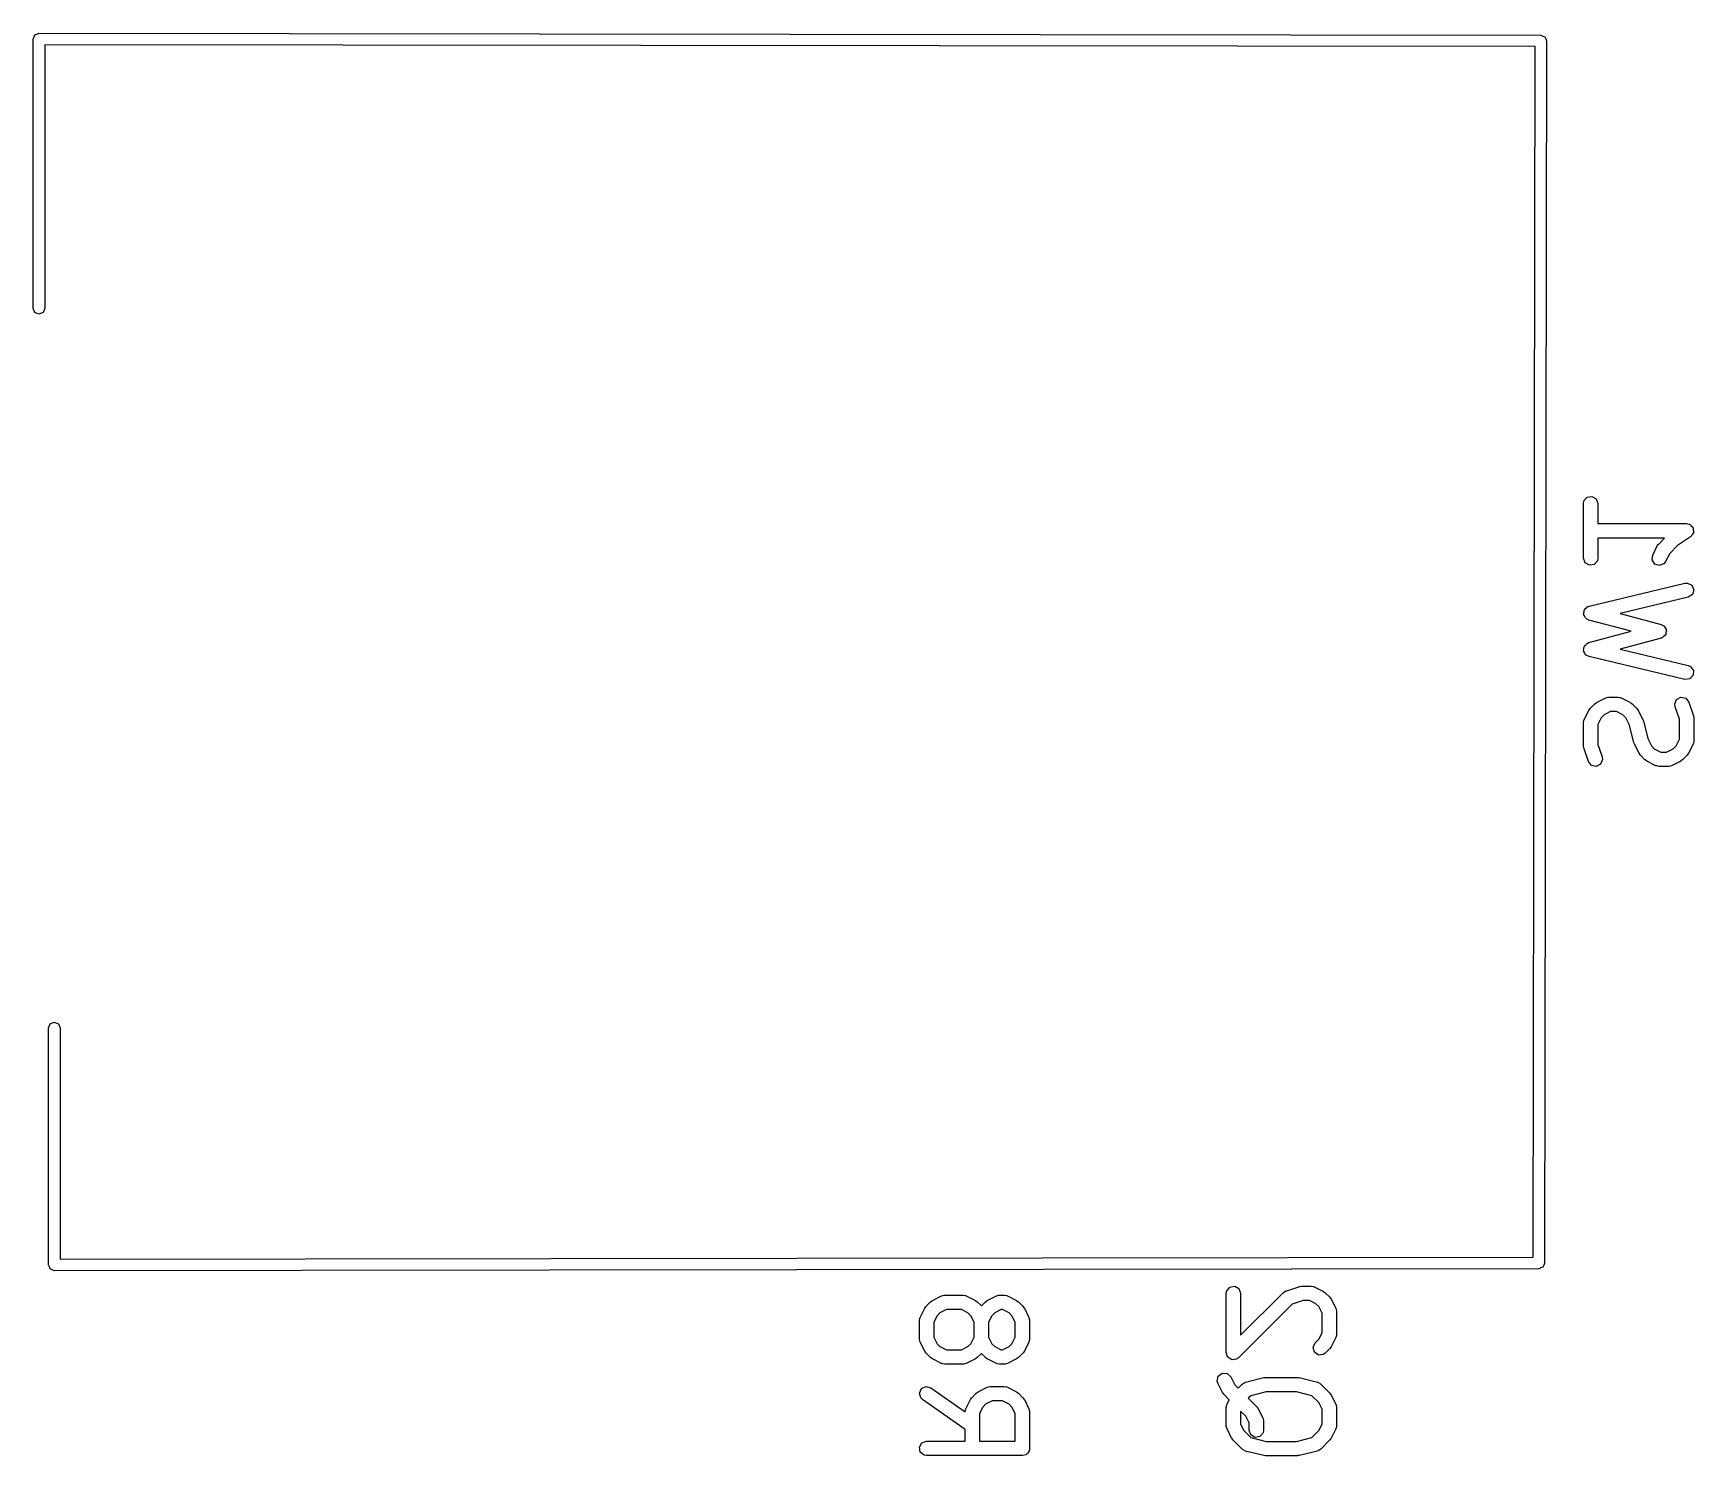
# Model space of a CAD drawing. Extents: x 4.56 to 9.29, y -6.2 to -0.8.
# Drawn here: x 5.032 to 5.714, y -4.195 to -3.611 of the extents above; entities that cross this region are included whole.
import ezdxf

# ---------------------------------------------------------------- set-up
doc = ezdxf.new("R2010")
doc.units = 0
doc.header["$MEASUREMENT"] = 0
doc.layers.add('BLACK', color=7, linetype='CONTINUOUS')

msp = doc.modelspace()

# ---------------------------------------------------------------- linework, layer by layer
at = {"layer": 'BLACK', "linetype": 'CONTINUOUS'}
for p, q in [((5.03189, -3.61358), (5.03224, -3.61274)), ((5.03224, -3.61274), (5.03258, -3.61191)), ((5.03258, -3.61191), (5.03342, -3.61157)), ((5.03258, -3.61191), (5.03258, -3.61191)), ((5.03258, -3.61191), (5.03258, -3.61191)), ((5.03342, -3.61157), (5.03425, -3.61122)), ((5.03425, -3.61122), (5.03425, -3.61122)), ((5.03425, -3.61122), (5.03425, -3.61122)), ((5.03425, -3.61122), (5.65079, -3.61201)), ((5.65079, -3.61201), (5.65079, -3.61201)), ((5.65079, -3.61201), (5.65079, -3.61201)), ((5.65079, -3.61201), (5.65165, -3.61237)), ((5.65165, -3.61237), (5.65246, -3.6127)), ((5.65246, -3.6127), (5.65246, -3.6127)), ((5.65246, -3.6127), (5.65246, -3.6127)), ((5.65246, -3.6127), (5.65282, -3.61358)), ((5.03189, -3.72421), (5.03189, -3.61358)), ((5.03189, -3.61358), (5.03189, -3.61358)), ((5.03189, -3.61358), (5.03189, -3.61358)), ((5.64842, -3.61673), (5.03661, -3.61595)), ((5.03661, -3.61595), (5.03661, -3.72421)), ((5.64764, -4.11359), (5.64842, -3.61673)), ((5.65315, -3.61437), (5.65236, -4.11595)), ((5.65282, -3.61358), (5.65315, -3.61437)), ((5.65315, -3.61437), (5.65315, -3.61437)), ((5.65315, -3.61437), (5.65315, -3.61437)), ((5.03258, -3.72588), (5.03189, -3.72421)), ((5.03425, -3.72657), (5.03258, -3.72588)), ((5.03592, -3.72588), (5.03425, -3.72657)), ((5.03661, -3.72421), (5.03592, -3.72588)), ((5.66831, -3.8042), (5.66849, -3.80319)), ((5.66849, -3.80319), (5.66979, -3.80164)), ((5.66979, -3.80164), (5.67178, -3.80129)), ((5.67178, -3.80129), (5.67353, -3.8023)), ((5.67353, -3.8023), (5.67422, -3.8042)), ((5.66831, -3.8267), (5.66831, -3.8042)), ((5.67422, -3.8042), (5.67422, -3.8125)), ((5.67422, -3.8125), (5.71064, -3.8125)), ((5.71064, -3.8125), (5.71165, -3.81267)), ((5.71165, -3.81267), (5.71178, -3.81278)), ((5.71178, -3.81278), (5.71195, -3.8128)), ((5.71195, -3.8128), (5.71254, -3.81342)), ((5.71296, -3.81697), (5.71253, -3.81771)), ((5.71254, -3.81342), (5.71319, -3.81397)), ((5.71347, -3.81628), (5.71296, -3.81697)), ((5.71319, -3.81397), (5.71322, -3.81414)), ((5.71322, -3.81414), (5.71334, -3.81426)), ((5.71334, -3.81426), (5.7134, -3.81512)), ((5.7134, -3.81512), (5.71354, -3.81596)), ((5.71354, -3.81596), (5.71346, -3.81611)), ((5.71346, -3.81611), (5.71347, -3.81628)), ((5.70163, -3.8184), (5.67422, -3.8184)), ((5.67422, -3.8184), (5.67422, -3.8267)), ((5.69675, -3.82538), (5.69862, -3.82163)), ((5.69862, -3.82163), (5.69915, -3.82092)), ((5.69915, -3.82092), (5.69918, -3.82086)), ((5.69918, -3.82086), (5.70163, -3.8184)), ((5.70689, -3.82149), (5.70369, -3.8247)), ((5.71227, -3.8179), (5.70689, -3.82149)), ((5.71238, -3.81777), (5.71227, -3.8179)), ((5.71253, -3.81771), (5.71238, -3.81777)), ((5.66901, -3.82859), (5.66831, -3.8267)), ((5.67075, -3.8296), (5.66901, -3.82859)), ((5.67274, -3.82925), (5.67075, -3.8296)), ((5.67404, -3.82771), (5.67274, -3.82925)), ((5.67422, -3.8267), (5.67404, -3.82771)), ((5.69652, -3.82738), (5.69675, -3.82538)), ((5.69763, -3.82907), (5.69652, -3.82738)), ((5.69957, -3.82964), (5.69763, -3.82907)), ((5.70142, -3.82884), (5.69957, -3.82964)), ((5.70203, -3.82802), (5.70142, -3.82884)), ((5.70369, -3.8247), (5.70203, -3.82802)), ((5.67058, -3.84632), (5.70995, -3.83695)), ((5.70995, -3.83695), (5.71098, -3.83689)), ((5.71098, -3.83689), (5.71278, -3.83779)), ((5.71278, -3.83779), (5.71358, -3.83965)), ((5.71132, -3.84269), (5.68333, -3.84936)), ((5.71301, -3.84158), (5.71132, -3.84269)), ((5.71358, -3.83965), (5.71301, -3.84158)), ((5.66832, -3.84937), (5.66853, -3.84867)), ((5.66844, -3.84965), (5.66832, -3.84937)), ((5.66842, -3.84996), (5.66844, -3.84965)), ((5.66883, -3.85056), (5.66842, -3.84996)), ((5.66853, -3.84867), (5.66859, -3.84795)), ((5.66859, -3.84795), (5.66881, -3.84773)), ((5.66881, -3.84773), (5.6689, -3.84743)), ((5.66912, -3.85122), (5.66883, -3.85056)), ((5.6689, -3.84743), (5.6695, -3.84703)), ((5.6694, -3.85136), (5.66912, -3.85122)), ((5.66958, -3.85161), (5.6694, -3.85136)), ((5.6695, -3.84703), (5.67002, -3.84652)), ((5.67002, -3.84652), (5.67032, -3.84649)), ((5.67032, -3.84649), (5.67058, -3.84632)), ((5.68333, -3.84936), (5.70015, -3.85384)), ((5.67051, -3.85205), (5.66958, -3.85161)), ((5.68793, -3.85669), (5.67051, -3.85205)), ((5.67051, -3.86134), (5.68793, -3.85669)), ((5.70015, -3.85384), (5.70108, -3.85427)), ((5.70108, -3.85427), (5.70123, -3.85449)), ((5.70181, -3.85839), (5.70118, -3.85883)), ((5.70123, -3.85449), (5.70148, -3.85461)), ((5.70148, -3.85461), (5.7018, -3.8553)), ((5.7018, -3.8553), (5.70224, -3.85593)), ((5.70188, -3.85813), (5.70181, -3.85839)), ((5.70207, -3.85794), (5.70188, -3.85813)), ((5.70213, -3.85718), (5.70207, -3.85794)), ((5.70233, -3.85644), (5.70213, -3.85718)), ((5.70224, -3.85593), (5.70222, -3.85619)), ((5.70222, -3.85619), (5.70233, -3.85644)), ((5.66833, -3.86445), (5.66851, -3.86374)), ((5.66846, -3.86473), (5.66833, -3.86445)), ((5.66844, -3.86504), (5.66846, -3.86473)), ((5.66887, -3.86562), (5.66844, -3.86504)), ((5.66851, -3.86374), (5.66856, -3.86302)), ((5.66856, -3.86302), (5.66877, -3.86279)), ((5.66877, -3.86279), (5.66885, -3.8625)), ((5.66885, -3.8625), (5.66945, -3.86208)), ((5.66945, -3.86208), (5.66994, -3.86155)), ((5.66994, -3.86155), (5.67025, -3.86152)), ((5.67025, -3.86152), (5.67051, -3.86134)), ((5.70015, -3.85955), (5.68333, -3.86403)), ((5.68333, -3.86403), (5.71132, -3.87069)), ((5.70037, -3.85939), (5.70015, -3.85955)), ((5.70064, -3.85937), (5.70037, -3.85939)), ((5.70118, -3.85883), (5.70064, -3.85937)), ((5.66918, -3.86628), (5.66887, -3.86562)), ((5.66946, -3.86641), (5.66918, -3.86628)), ((5.66964, -3.86666), (5.66946, -3.86641)), ((5.67058, -3.86706), (5.66964, -3.86666)), ((5.70995, -3.87644), (5.67058, -3.86706)), ((5.71132, -3.87069), (5.71226, -3.8711)), ((5.71226, -3.8711), (5.71347, -3.87272)), ((5.71196, -3.87621), (5.70995, -3.87644)), ((5.71335, -3.87474), (5.71196, -3.87621)), ((5.71347, -3.87272), (5.71335, -3.87474)), ((5.6737, -3.88592), (5.67745, -3.88405)), ((5.67745, -3.88405), (5.67843, -3.88376)), ((5.67843, -3.88376), (5.6786, -3.8838)), ((5.6786, -3.8838), (5.67877, -3.88374)), ((5.67877, -3.88374), (5.68252, -3.88374)), ((5.68252, -3.88374), (5.68353, -3.88391)), ((5.68353, -3.88391), (5.68366, -3.88403)), ((5.68366, -3.88403), (5.68384, -3.88405)), ((5.68384, -3.88405), (5.68759, -3.88592)), ((5.70581, -3.88661), (5.70655, -3.88473)), ((5.70655, -3.88473), (5.70833, -3.88377)), ((5.70833, -3.88377), (5.71031, -3.88417)), ((5.71031, -3.88417), (5.71156, -3.88576)), ((5.66863, -3.89287), (5.6705, -3.88912)), ((5.6705, -3.88912), (5.67103, -3.88841)), ((5.67103, -3.88841), (5.67105, -3.88835)), ((5.67105, -3.88835), (5.67293, -3.88648)), ((5.67293, -3.88648), (5.67365, -3.88597)), ((5.67365, -3.88597), (5.6737, -3.88592)), ((5.67557, -3.89219), (5.67422, -3.89489)), ((5.67677, -3.89099), (5.67557, -3.89219)), ((5.67946, -3.88964), (5.67677, -3.89099)), ((5.68182, -3.88964), (5.67946, -3.88964)), ((5.68452, -3.89099), (5.68182, -3.88964)), ((5.68571, -3.89219), (5.68452, -3.89099)), ((5.68723, -3.89522), (5.68571, -3.89219)), ((5.68759, -3.88592), (5.68829, -3.88645)), ((5.68829, -3.88645), (5.68835, -3.88648)), ((5.68835, -3.88648), (5.69023, -3.88835)), ((5.69023, -3.88835), (5.69073, -3.88907)), ((5.69073, -3.88907), (5.69078, -3.88912)), ((5.69078, -3.88912), (5.69266, -3.89287)), ((5.70596, -3.88762), (5.70581, -3.88661)), ((5.70768, -3.89279), (5.70596, -3.88762)), ((5.71156, -3.88576), (5.71344, -3.89138)), ((5.71344, -3.89138), (5.71357, -3.89225)), ((5.71357, -3.89225), (5.71359, -3.89231)), ((5.71359, -3.89231), (5.71359, -3.90169)), ((5.66831, -3.89419), (5.66849, -3.89318)), ((5.66831, -3.90356), (5.66831, -3.89419)), ((5.66849, -3.89318), (5.66861, -3.89304)), ((5.66861, -3.89304), (5.66863, -3.89287)), ((5.67422, -3.89489), (5.67422, -3.90308)), ((5.68902, -3.9024), (5.68723, -3.89522)), ((5.69266, -3.89287), (5.6928, -3.89336)), ((5.6928, -3.89336), (5.69288, -3.89347)), ((5.69288, -3.89347), (5.69468, -3.90066)), ((5.70768, -3.90099), (5.70768, -3.89279)), ((5.66834, -3.90362), (5.66831, -3.90356)), ((5.66847, -3.9045), (5.66834, -3.90362)), ((5.67034, -3.91012), (5.66847, -3.9045)), ((5.67422, -3.90308), (5.67594, -3.90825)), ((5.6891, -3.90252), (5.68902, -3.9024)), ((5.68925, -3.90301), (5.6891, -3.90252)), ((5.69112, -3.90676), (5.68925, -3.90301)), ((5.69468, -3.90066), (5.69619, -3.90369)), ((5.69619, -3.90369), (5.69739, -3.90488)), ((5.69739, -3.90488), (5.70009, -3.90623)), ((5.70244, -3.90623), (5.70514, -3.90488)), ((5.70514, -3.90488), (5.70634, -3.90369)), ((5.70634, -3.90369), (5.70768, -3.90099)), ((5.71328, -3.90301), (5.7114, -3.90676)), ((5.7133, -3.90283), (5.71328, -3.90301)), ((5.71341, -3.9027), (5.7133, -3.90283)), ((5.71359, -3.90169), (5.71341, -3.9027)), ((5.6716, -3.9117), (5.67034, -3.91012)), ((5.67357, -3.91211), (5.6716, -3.9117)), ((5.67535, -3.91115), (5.67357, -3.91211)), ((5.67609, -3.90927), (5.67535, -3.91115)), ((5.67594, -3.90825), (5.67609, -3.90927)), ((5.69117, -3.9068), (5.69112, -3.90676)), ((5.69168, -3.90752), (5.69117, -3.9068)), ((5.69355, -3.9094), (5.69168, -3.90752)), ((5.69361, -3.90943), (5.69355, -3.9094)), ((5.69432, -3.90995), (5.69361, -3.90943)), ((5.69807, -3.91183), (5.69432, -3.90995)), ((5.69824, -3.91185), (5.69807, -3.91183)), ((5.69838, -3.91196), (5.69824, -3.91185)), ((5.69939, -3.91214), (5.69838, -3.91196)), ((5.70314, -3.91214), (5.69939, -3.91214)), ((5.70009, -3.90623), (5.70244, -3.90623)), ((5.7033, -3.91208), (5.70314, -3.91214)), ((5.70348, -3.91212), (5.7033, -3.91208)), ((5.70446, -3.91183), (5.70348, -3.91212)), ((5.70821, -3.90995), (5.70446, -3.91183)), ((5.70825, -3.90991), (5.70821, -3.90995)), ((5.70898, -3.9094), (5.70825, -3.90991)), ((5.71085, -3.90752), (5.70898, -3.9094)), ((5.71088, -3.90747), (5.71085, -3.90752)), ((5.7114, -3.90676), (5.71088, -3.90747)), ((5.03819, -4.01949), (5.03888, -4.01782)), ((5.03819, -4.11673), (5.03819, -4.01949)), ((5.03888, -4.01782), (5.04055, -4.01713)), ((5.04055, -4.01713), (5.04222, -4.01782)), ((5.04222, -4.01782), (5.04291, -4.01949)), ((5.04291, -4.01949), (5.04291, -4.11437)), ((5.03819, -4.11674), (5.03819, -4.11673)), ((5.03819, -4.11673), (5.03819, -4.11673)), ((5.03854, -4.11757), (5.03819, -4.11674)), ((5.04291, -4.11437), (5.64764, -4.11359)), ((5.65202, -4.11678), (5.65167, -4.11761)), ((5.65236, -4.11595), (5.65202, -4.11678)), ((5.03888, -4.1184), (5.03854, -4.11757)), ((5.03972, -4.11875), (5.03888, -4.1184)), ((5.03888, -4.1184), (5.03888, -4.1184)), ((5.03888, -4.1184), (5.03888, -4.1184)), ((5.04055, -4.11909), (5.03972, -4.11875)), ((5.65, -4.11831), (5.04055, -4.11909)), ((5.04055, -4.11909), (5.04055, -4.11909)), ((5.04055, -4.11909), (5.04055, -4.11909)), ((5.65083, -4.11796), (5.65, -4.11831)), ((5.65167, -4.11762), (5.65083, -4.11796)), ((5.65167, -4.11761), (5.65167, -4.11761)), ((5.65167, -4.11761), (5.65167, -4.11762)), ((5.40106, -4.13129), (5.40481, -4.12942)), ((5.40481, -4.12942), (5.40579, -4.12913)), ((5.40579, -4.12913), (5.40596, -4.12917)), ((5.40596, -4.12917), (5.40613, -4.12911)), ((5.40613, -4.12911), (5.41363, -4.12911)), ((5.41363, -4.12911), (5.41464, -4.12928)), ((5.41464, -4.12928), (5.41477, -4.1294)), ((5.41477, -4.1294), (5.41495, -4.12942)), ((5.41495, -4.12942), (5.4187, -4.13129)), ((5.42356, -4.13129), (5.4273, -4.12942)), ((5.4273, -4.12942), (5.42829, -4.12913)), ((5.42829, -4.12913), (5.42846, -4.12917)), ((5.42846, -4.12917), (5.42863, -4.12911)), ((5.42863, -4.12911), (5.4305, -4.12911)), ((5.4305, -4.12911), (5.43151, -4.12928)), ((5.43151, -4.12928), (5.43165, -4.1294)), ((5.43165, -4.1294), (5.43182, -4.12942)), ((5.43182, -4.12942), (5.43557, -4.13129)), ((5.52166, -4.12837), (5.52184, -4.12736)), ((5.52166, -4.15274), (5.52166, -4.12837)), ((5.52184, -4.12736), (5.52314, -4.12581)), ((5.52314, -4.12581), (5.52513, -4.12546)), ((5.52513, -4.12546), (5.52688, -4.12647)), ((5.52688, -4.12647), (5.52757, -4.12837)), ((5.52757, -4.14561), (5.54502, -4.12815)), ((5.52757, -4.12837), (5.52757, -4.14561)), ((5.54502, -4.12815), (5.54586, -4.12756)), ((5.54586, -4.12756), (5.54604, -4.12755)), ((5.54604, -4.12755), (5.54618, -4.12744)), ((5.54618, -4.12744), (5.5518, -4.12556)), ((5.5518, -4.12556), (5.55267, -4.12543)), ((5.55267, -4.12543), (5.55273, -4.12541)), ((5.55273, -4.12541), (5.55648, -4.12541)), ((5.55648, -4.12541), (5.55749, -4.12559)), ((5.55749, -4.12559), (5.55763, -4.1257)), ((5.55763, -4.1257), (5.5578, -4.12572)), ((5.5578, -4.12572), (5.56155, -4.1276)), ((5.56155, -4.1276), (5.56226, -4.12812)), ((5.56226, -4.12812), (5.56232, -4.12815)), ((5.56232, -4.12815), (5.5642, -4.13003)), ((5.5642, -4.13003), (5.5647, -4.13075)), ((5.5647, -4.13075), (5.56475, -4.13079)), ((5.56475, -4.13079), (5.56662, -4.13454)), ((5.39599, -4.13824), (5.39786, -4.13449)), ((5.39786, -4.13449), (5.39839, -4.13378)), ((5.39839, -4.13378), (5.39842, -4.13372)), ((5.39842, -4.13372), (5.40029, -4.13185)), ((5.40029, -4.13185), (5.40101, -4.13134)), ((5.40101, -4.13134), (5.40106, -4.13129)), ((5.40293, -4.13756), (5.40158, -4.14025)), ((5.40413, -4.13636), (5.40293, -4.13756)), ((5.40683, -4.13501), (5.40413, -4.13636)), ((5.41293, -4.13501), (5.40683, -4.13501)), ((5.41563, -4.13636), (5.41293, -4.13501)), ((5.41682, -4.13756), (5.41563, -4.13636)), ((5.41817, -4.14025), (5.41682, -4.13756)), ((5.4187, -4.13129), (5.41941, -4.13182)), ((5.41941, -4.13182), (5.41946, -4.13185)), ((5.41946, -4.13185), (5.42113, -4.13351)), ((5.42113, -4.13351), (5.42279, -4.13185)), ((5.42279, -4.13185), (5.42351, -4.13134)), ((5.42351, -4.13134), (5.42356, -4.13129)), ((5.42543, -4.13756), (5.42408, -4.14025)), ((5.42662, -4.13636), (5.42543, -4.13756)), ((5.42932, -4.13501), (5.42662, -4.13636)), ((5.4298, -4.13501), (5.42932, -4.13501)), ((5.4325, -4.13636), (5.4298, -4.13501)), ((5.4337, -4.13756), (5.4325, -4.13636)), ((5.43505, -4.14025), (5.4337, -4.13756)), ((5.43557, -4.13129), (5.43628, -4.13182)), ((5.43628, -4.13182), (5.43634, -4.13185)), ((5.43634, -4.13185), (5.43821, -4.13372)), ((5.43821, -4.13372), (5.43872, -4.13444)), ((5.43872, -4.13444), (5.43877, -4.13449)), ((5.43877, -4.13449), (5.44064, -4.13824)), ((5.54871, -4.13282), (5.5267, -4.15483)), ((5.55321, -4.13132), (5.54871, -4.13282)), ((5.55579, -4.13132), (5.55321, -4.13132)), ((5.55848, -4.13267), (5.55579, -4.13132)), ((5.55968, -4.13386), (5.55848, -4.13267)), ((5.56103, -4.13656), (5.55968, -4.13386)), ((5.56103, -4.14454), (5.56103, -4.13656)), ((5.56662, -4.13454), (5.56692, -4.13553)), ((5.56692, -4.13553), (5.56688, -4.1357)), ((5.56688, -4.1357), (5.56694, -4.13586)), ((5.56694, -4.13586), (5.56694, -4.14524)), ((5.39568, -4.13956), (5.39585, -4.13855)), ((5.39568, -4.14706), (5.39568, -4.13956)), ((5.39585, -4.13855), (5.39597, -4.13841)), ((5.39597, -4.13841), (5.39599, -4.13824)), ((5.40158, -4.14025), (5.40158, -4.14636)), ((5.41817, -4.14636), (5.41817, -4.14025)), ((5.42408, -4.14025), (5.42408, -4.14636)), ((5.43505, -4.14636), (5.43505, -4.14025)), ((5.44064, -4.13824), (5.44093, -4.13922)), ((5.44093, -4.13922), (5.44089, -4.13939)), ((5.44089, -4.13939), (5.44095, -4.13956)), ((5.44095, -4.13956), (5.44095, -4.14706)), ((5.55968, -4.14724), (5.56103, -4.14454)), ((5.39574, -4.14722), (5.39568, -4.14706)), ((5.3957, -4.14739), (5.39574, -4.14722)), ((5.39599, -4.14838), (5.3957, -4.14739)), ((5.39786, -4.15213), (5.39599, -4.14838)), ((5.40158, -4.14636), (5.40293, -4.14906)), ((5.40293, -4.14906), (5.40413, -4.15025)), ((5.40413, -4.15025), (5.40683, -4.1516)), ((5.41293, -4.1516), (5.41563, -4.15025)), ((5.41563, -4.15025), (5.41682, -4.14906)), ((5.41682, -4.14906), (5.41817, -4.14636)), ((5.42408, -4.14636), (5.42543, -4.14906)), ((5.42543, -4.14906), (5.42662, -4.15025)), ((5.42662, -4.15025), (5.42932, -4.1516)), ((5.4298, -4.1516), (5.4325, -4.15025)), ((5.4325, -4.15025), (5.4337, -4.14906)), ((5.4337, -4.14906), (5.43505, -4.14636)), ((5.44064, -4.14838), (5.43877, -4.15213)), ((5.44066, -4.1482), (5.44064, -4.14838)), ((5.44077, -4.14807), (5.44066, -4.1482)), ((5.44095, -4.14706), (5.44077, -4.14807)), ((5.55729, -4.15061), (5.55815, -4.14877)), ((5.55782, -4.15256), (5.55729, -4.15061)), ((5.55815, -4.14877), (5.55968, -4.14724)), ((5.5642, -4.15108), (5.56232, -4.15295)), ((5.56422, -4.15102), (5.5642, -4.15108)), ((5.56475, -4.15031), (5.56422, -4.15102)), ((5.56662, -4.14656), (5.56475, -4.15031)), ((5.56664, -4.14638), (5.56662, -4.14656)), ((5.56676, -4.14625), (5.56664, -4.14638)), ((5.56694, -4.14524), (5.56676, -4.14625)), ((5.39791, -4.15217), (5.39786, -4.15213)), ((5.39842, -4.15289), (5.39791, -4.15217)), ((5.40029, -4.15477), (5.39842, -4.15289)), ((5.40035, -4.1548), (5.40029, -4.15477)), ((5.40106, -4.15532), (5.40035, -4.1548)), ((5.40481, -4.1572), (5.40106, -4.15532)), ((5.40498, -4.15722), (5.40481, -4.1572)), ((5.40512, -4.15733), (5.40498, -4.15722)), ((5.40613, -4.15751), (5.40512, -4.15733)), ((5.41363, -4.15751), (5.40613, -4.15751)), ((5.40683, -4.1516), (5.41293, -4.1516)), ((5.41379, -4.15745), (5.41363, -4.15751)), ((5.41396, -4.15749), (5.41379, -4.15745)), ((5.41495, -4.1572), (5.41396, -4.15749)), ((5.4187, -4.15532), (5.41495, -4.1572)), ((5.41874, -4.15528), (5.4187, -4.15532)), ((5.41946, -4.15477), (5.41874, -4.15528)), ((5.42113, -4.15311), (5.41946, -4.15477)), ((5.42279, -4.15477), (5.42113, -4.15311)), ((5.42285, -4.1548), (5.42279, -4.15477)), ((5.42356, -4.15532), (5.42285, -4.1548)), ((5.4273, -4.1572), (5.42356, -4.15532)), ((5.42748, -4.15722), (5.4273, -4.1572)), ((5.42762, -4.15733), (5.42748, -4.15722)), ((5.42863, -4.15751), (5.42762, -4.15733)), ((5.4305, -4.15751), (5.42863, -4.15751)), ((5.42932, -4.1516), (5.4298, -4.1516)), ((5.43067, -4.15745), (5.4305, -4.15751)), ((5.43084, -4.15749), (5.43067, -4.15745)), ((5.43182, -4.1572), (5.43084, -4.15749)), ((5.43557, -4.15532), (5.43182, -4.1572)), ((5.43561, -4.15528), (5.43557, -4.15532)), ((5.43634, -4.15477), (5.43561, -4.15528)), ((5.43821, -4.15289), (5.43634, -4.15477)), ((5.43824, -4.15284), (5.43821, -4.15289)), ((5.43877, -4.15213), (5.43824, -4.15284)), ((5.52196, -4.15357), (5.52166, -4.15274)), ((5.52219, -4.15443), (5.52196, -4.15357)), ((5.52231, -4.15451), (5.52219, -4.15443)), ((5.52235, -4.15464), (5.52231, -4.15451)), ((5.52312, -4.15508), (5.52235, -4.15464)), ((5.52385, -4.15559), (5.52312, -4.15508)), ((5.52398, -4.15558), (5.52385, -4.15559)), ((5.5241, -4.15565), (5.52398, -4.15558)), ((5.52498, -4.15549), (5.5241, -4.15565)), ((5.52586, -4.15541), (5.52498, -4.15549)), ((5.52601, -4.15531), (5.52586, -4.15541)), ((5.52609, -4.15529), (5.52601, -4.15531)), ((5.52617, -4.15519), (5.52609, -4.15529)), ((5.5267, -4.15483), (5.52617, -4.15519)), ((5.55947, -4.15371), (5.55782, -4.15256)), ((5.56148, -4.15354), (5.55947, -4.15371)), ((5.56232, -4.15295), (5.56148, -4.15354)), ((5.51793, -4.16432), (5.5184, -4.16236)), ((5.51822, -4.16531), (5.51793, -4.16432)), ((5.5184, -4.16236), (5.52002, -4.16116)), ((5.52002, -4.16116), (5.52204, -4.16128)), ((5.52204, -4.16128), (5.5235, -4.16267)), ((5.5235, -4.16267), (5.52517, -4.16599)), ((5.52815, -4.16565), (5.52899, -4.16506)), ((5.52899, -4.16506), (5.52928, -4.16503)), ((5.52928, -4.16503), (5.52952, -4.16487)), ((5.52952, -4.16487), (5.53702, -4.163)), ((5.53702, -4.163), (5.53761, -4.16295)), ((5.53761, -4.16295), (5.53774, -4.16291)), ((5.53774, -4.16291), (5.55086, -4.16291)), ((5.55086, -4.16291), (5.55144, -4.16301)), ((5.55144, -4.16301), (5.55158, -4.163)), ((5.55158, -4.163), (5.55908, -4.16487)), ((5.55908, -4.16487), (5.56001, -4.16529)), ((5.39569, -4.1693), (5.39654, -4.16747)), ((5.39621, -4.17125), (5.39569, -4.1693)), ((5.39694, -4.17197), (5.39621, -4.17125)), ((5.39654, -4.16747), (5.39837, -4.16661)), ((5.41442, -4.18421), (5.39694, -4.17197)), ((5.39837, -4.16661), (5.40032, -4.16713)), ((5.40032, -4.16713), (5.41443, -4.17701)), ((5.41474, -4.17573), (5.41661, -4.17198)), ((5.41661, -4.17198), (5.41714, -4.17127)), ((5.41714, -4.17127), (5.41716, -4.17122)), ((5.41716, -4.17122), (5.41904, -4.16934)), ((5.41904, -4.16934), (5.41976, -4.16883)), ((5.41976, -4.16883), (5.41981, -4.16879)), ((5.41981, -4.16879), (5.42356, -4.16691)), ((5.42356, -4.16691), (5.42454, -4.16662)), ((5.42454, -4.16662), (5.42471, -4.16666)), ((5.42471, -4.16666), (5.42488, -4.1666)), ((5.42488, -4.1666), (5.4305, -4.1666)), ((5.4305, -4.1666), (5.43151, -4.16678)), ((5.43151, -4.16678), (5.43165, -4.16689)), ((5.43165, -4.16689), (5.43182, -4.16691)), ((5.43182, -4.16691), (5.43557, -4.16879)), ((5.43557, -4.16879), (5.43628, -4.16931)), ((5.43628, -4.16931), (5.43634, -4.16934)), ((5.43634, -4.16934), (5.43821, -4.17122)), ((5.43821, -4.17122), (5.43872, -4.17194)), ((5.43872, -4.17194), (5.43877, -4.17198)), ((5.43877, -4.17198), (5.44064, -4.17573)), ((5.5201, -4.16906), (5.51822, -4.16531)), ((5.52014, -4.1691), (5.5201, -4.16906)), ((5.52065, -4.16982), (5.52014, -4.1691)), ((5.5229, -4.17207), (5.52065, -4.16982)), ((5.52517, -4.16599), (5.52649, -4.16731)), ((5.52649, -4.16731), (5.52815, -4.16565)), ((5.53175, -4.1704), (5.53066, -4.17148)), ((5.53066, -4.17148), (5.5342, -4.17502)), ((5.5381, -4.16881), (5.53175, -4.1704)), ((5.5505, -4.16881), (5.5381, -4.16881)), ((5.55685, -4.1704), (5.5505, -4.16881)), ((5.55968, -4.17323), (5.55685, -4.1704)), ((5.56001, -4.16529), (5.56018, -4.16552)), ((5.56018, -4.16552), (5.56045, -4.16565)), ((5.56045, -4.16565), (5.5642, -4.1694)), ((5.5642, -4.1694), (5.5647, -4.17012)), ((5.5647, -4.17012), (5.56475, -4.17016)), ((5.56475, -4.17016), (5.56662, -4.17391)), ((5.41443, -4.17701), (5.4146, -4.17604)), ((5.4146, -4.17604), (5.41472, -4.17591)), ((5.41472, -4.17591), (5.41474, -4.17573)), ((5.42168, -4.17505), (5.42033, -4.17775)), ((5.42033, -4.17775), (5.42033, -4.1891)), ((5.42288, -4.17386), (5.42168, -4.17505)), ((5.42557, -4.17251), (5.42288, -4.17386)), ((5.4298, -4.17251), (5.42557, -4.17251)), ((5.4325, -4.17386), (5.4298, -4.17251)), ((5.4337, -4.17505), (5.4325, -4.17386)), ((5.43505, -4.17775), (5.4337, -4.17505)), ((5.43505, -4.1891), (5.43505, -4.17775)), ((5.44064, -4.17573), (5.44093, -4.17672)), ((5.44093, -4.17672), (5.44089, -4.17689)), ((5.44089, -4.17689), (5.44095, -4.17705)), ((5.44095, -4.17705), (5.44095, -4.19205)), ((5.52166, -4.17523), (5.52184, -4.17422)), ((5.52166, -4.18273), (5.52166, -4.17523)), ((5.52184, -4.17422), (5.52195, -4.17409)), ((5.52195, -4.17409), (5.52197, -4.17391)), ((5.52197, -4.17391), (5.5229, -4.17207)), ((5.52969, -4.17886), (5.52757, -4.17674)), ((5.52757, -4.17674), (5.52757, -4.18204)), ((5.5342, -4.17502), (5.53471, -4.17574)), ((5.53471, -4.17574), (5.53475, -4.17579)), ((5.53475, -4.17579), (5.53663, -4.17954)), ((5.56103, -4.17593), (5.55968, -4.17323)), ((5.56103, -4.18204), (5.56103, -4.17593)), ((5.56662, -4.17391), (5.56692, -4.1749)), ((5.56692, -4.1749), (5.56688, -4.17507)), ((5.56688, -4.17507), (5.56694, -4.17523)), ((5.56694, -4.17523), (5.56694, -4.18273)), ((5.41442, -4.1891), (5.41442, -4.18421)), ((5.52172, -4.1829), (5.52166, -4.18273)), ((5.52168, -4.18307), (5.52172, -4.1829)), ((5.52197, -4.18405), (5.52168, -4.18307)), ((5.52385, -4.1878), (5.52197, -4.18405)), ((5.52757, -4.18204), (5.52891, -4.18473)), ((5.52891, -4.18473), (5.53175, -4.18757)), ((5.53103, -4.18156), (5.52969, -4.17886)), ((5.53103, -4.18461), (5.53103, -4.18156)), ((5.53173, -4.18651), (5.53103, -4.18461)), ((5.53676, -4.18562), (5.53546, -4.18717)), ((5.53663, -4.17954), (5.53692, -4.18052)), ((5.53694, -4.18461), (5.53676, -4.18562)), ((5.53692, -4.18052), (5.53688, -4.18069)), ((5.53688, -4.18069), (5.53694, -4.18086)), ((5.53694, -4.18086), (5.53694, -4.18461)), ((5.55685, -4.18757), (5.55968, -4.18473)), ((5.55968, -4.18473), (5.56103, -4.18204)), ((5.56662, -4.18405), (5.56475, -4.1878)), ((5.56664, -4.18388), (5.56662, -4.18405)), ((5.56676, -4.18374), (5.56664, -4.18388)), ((5.56694, -4.18273), (5.56676, -4.18374)), ((5.39572, -4.19154), (5.39673, -4.18979)), ((5.39607, -4.19353), (5.39572, -4.19154)), ((5.39673, -4.18979), (5.39863, -4.1891)), ((5.39863, -4.1891), (5.41442, -4.1891)), ((5.42033, -4.1891), (5.43505, -4.1891)), ((5.44095, -4.19205), (5.44088, -4.19243)), ((5.44088, -4.19243), (5.44091, -4.19256)), ((5.52389, -4.18785), (5.52385, -4.1878)), ((5.5244, -4.18857), (5.52389, -4.18785)), ((5.52815, -4.19232), (5.5244, -4.18857)), ((5.52841, -4.19244), (5.52815, -4.19232)), ((5.52858, -4.19268), (5.52841, -4.19244)), ((5.53347, -4.18752), (5.53173, -4.18651)), ((5.53175, -4.18757), (5.5381, -4.18915)), ((5.53546, -4.18717), (5.53347, -4.18752)), ((5.5381, -4.18915), (5.5505, -4.18915)), ((5.5505, -4.18915), (5.55685, -4.18757)), ((5.56045, -4.19232), (5.55961, -4.19291)), ((5.5642, -4.18857), (5.56045, -4.19232)), ((5.56422, -4.18851), (5.5642, -4.18857)), ((5.56475, -4.1878), (5.56422, -4.18851)), ((5.39762, -4.19483), (5.39607, -4.19353)), ((5.39863, -4.195), (5.39762, -4.19483)), ((5.438, -4.195), (5.39863, -4.195)), ((5.43872, -4.19474), (5.438, -4.195)), ((5.43948, -4.19461), (5.43872, -4.19474)), ((5.43965, -4.1944), (5.43948, -4.19461)), ((5.4399, -4.19431), (5.43965, -4.1944)), ((5.44028, -4.19365), (5.4399, -4.19431)), ((5.44077, -4.19306), (5.44028, -4.19365)), ((5.44084, -4.19268), (5.44077, -4.19306)), ((5.44091, -4.19256), (5.44084, -4.19268)), ((5.52952, -4.1931), (5.52858, -4.19268)), ((5.53702, -4.19497), (5.52952, -4.1931)), ((5.53716, -4.19496), (5.53702, -4.19497)), ((5.53774, -4.19506), (5.53716, -4.19496)), ((5.55086, -4.19506), (5.53774, -4.19506)), ((5.55099, -4.19501), (5.55086, -4.19506)), ((5.55158, -4.19497), (5.55099, -4.19501)), ((5.55908, -4.1931), (5.55158, -4.19497)), ((5.55932, -4.19293), (5.55908, -4.1931)), ((5.55961, -4.19291), (5.55932, -4.19293))]:
    msp.add_line(p, q, dxfattribs=at)

doc.saveas('drawing.dxf')
